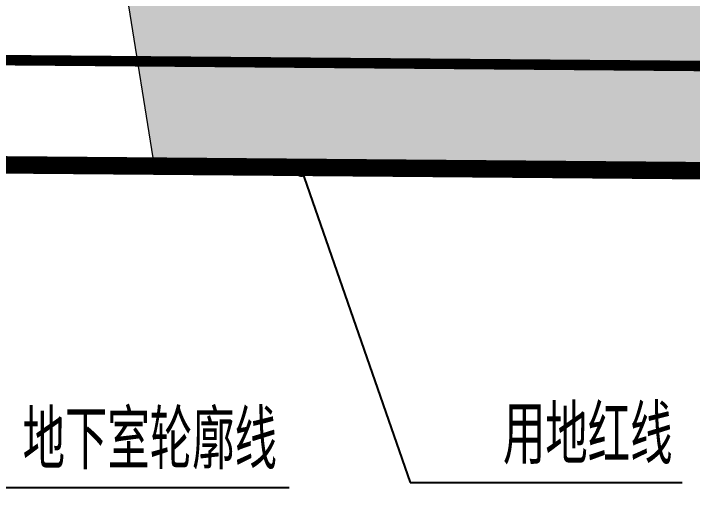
# Model space of a CAD drawing. Header units: metres. Extents: x 71066629 to 71645179, y 84793221 to 85208804.
# Drawn here: x 71295624 to 71315082, y 85010564 to 85024630 of the extents above; entities that cross this region are included whole.
import ezdxf

# ---------------------------------------------------------------- set-up
doc = ezdxf.new("R2010")
doc.units = ezdxf.units.M
doc.header["$LTSCALE"] = 1000
doc.linetypes.add('CENTER', pattern=[50.800000000000004, 31.75, -6.35, 6.35, -6.35])
doc.linetypes.add('DASH', pattern=[0.35, 0.25, -0.1])
for name, color, linetype in [('A_N_PUB_TEXT', 7, 'Continuous'), ('G-ANNO-DIMS', 3, 'Continuous'), ('G-BLDG-MULT', 1, 'Continuous'), ('G-PLTG', 105, 'Continuous'), ('G-SITE-GREN', 72, 'Continuous'), ('G-SITE-PROP', 1, 'Continuous'), ('G_DRIV_ROAD', 145, 'Continuous'), ('G_N_GUIDES', 3, 'DASH')]:
    doc.layers.add(name, color=color, linetype=linetype)
doc.layers.add('G-ROAD-园区', color=175, linetype='Continuous', lineweight=13)
doc.styles.add('_TCH_DIM', font='SIMPLEX', dxfattribs={"bigfont": 'GBCBIG'})

# ---------------------------------------------------------------- blocks, each defined once
blk = doc.blocks.new('A$C237376EB')
at = {"layer": 'G-SITE-GREN', "color": 3, "linetype": 'Continuous'}
blk.add_line((792.9579188898351, 607.5181273931812), (689.6409395360824, 608.3810528199829), dxfattribs=at)

msp = doc.modelspace()

# ---------------------------------------------------------------- hatches: boundary and pattern name
at = {"layer": 'G-PLTG'}
h = msp.add_hatch(dxfattribs=at)
h.set_pattern_fill('CROSS', color=256, scale=500, style=0)
h.set_pattern_definition([(0, (0, 0), (793.75, 793.75), [396.875, -1190.625]), (90, (198.4375, -198.4375), (-793.75, 793.75), [396.875, -1190.625])])
h.paths.add_polyline_path([(71319266.16420974, 85061914.20373057), (71338259.79781386, 85064922.49975866), (71337581.37041855, 85069205.92175344), (71314395.56959212, 85065533.65166606), (71315881.2589365, 85056153.37831788), (71294500.83823174, 85052767.05234197), (71295617.83755454, 85045714.59619378), (71312696.30574921, 85048419.55982737), (71313572.33875631, 85042888.50511622), (71296493.87056583, 85040183.54148757), (71299649.65172836, 85020258.72341262), (71318608.1060342, 85020100.38491496), (71380689.756445, 85019539.15440606), (71377332.34291835, 85040737.02916977), (71356552.9134006, 85037445.89085911), (71358430.12698108, 85025593.63077186), (71331762.56001942, 85021369.90310389), (71328477.43625359, 85042111.35825635), (71322551.2879756, 85041172.74857809)])

# ---------------------------------------------------------------- linework, layer by layer
at = {"layer": 'G-ANNO-DIMS'}
for p, q in [((71303876.76812628, 85020147.91042528), (71306989.07447913, 85011189.85411842)), ((71306989.07447913, 85011189.85411842), (71314792.02334741, 85011189.85411842)), ((71294177.84168443, 85011046.4212996), (71303518.96322025, 85011046.4212996))]:
    msp.add_line(p, q, dxfattribs=at)
at = {"layer": 'G-ANNO-DIMS', "const_width": 200}
msp.add_lwpolyline([(71303843.94935942, 85020242.37167946, 1), (71303909.58689314, 85020053.4491711, 1)], format="xyb", close=True, dxfattribs=at)
at = {"layer": 'G-BLDG-MULT', "linetype": 'DASH', "ltscale": 5, "const_width": 300.0000142492354}
msp.add_lwpolyline([(71161602.70693433, 85145688.31245755), (71151769.04155725, 85135842.89076324), (71150398.1689868, 85065649.06076373), (71146812.78053093, 85035713.26747468), (71146233.69430053, 85006062.3948905), (71245759.10555162, 85021940.93779875), (71249143.57324001, 85022434.2386127), (71251367.8374273, 85022708.2980563), (71253589.57634135, 85022942.61597875), (71255814.98808573, 85023138.18720043), (71258043.51324026, 85023294.68018903), (71260274.44722323, 85023412.61750309), (71262506.99921297, 85023491.24433407), (71264740.7748237, 85023531.18229197), (71266961.69721334, 85023531.80365069), (71370294.91367571, 85022668.87539808), (71465841.78936413, 85021663.95444943), (71464181.04036027, 85083096.6964794), (71462703.25639734, 85137771.71238172), (71452467.57294372, 85147498.85738169), (71382301.55732763, 85146338.36337337), (71352256.1487488, 85148841.7812107), (71193416.31141314, 85146214.49663629)], close=True, dxfattribs=at)
at = {"layer": 'G-ROAD-园区'}
msp.add_line((71294500.83823171, 85052767.05234197), (71299649.65172836, 85020258.72341262), dxfattribs=at)
at = {"layer": 'G-SITE-PROP', "color": 1, "linetype": 'CENTER', "ltscale": 0.1, "const_width": 500}
msp.add_lwpolyline([(71452458.80126953, 85152499.38964844), (71382468.2006836, 85151341.796875), (71352422.79052734, 85153845.21484375), (71193333.61816406, 85151213.80615234), (71161520.01953125, 85150687.62207031, 0.3938686968656183), (71146789.18457031, 85136488.40332031), (71146770.81298828, 85135982.421875), (71145403.99169922, 85065996.03271484), (71141818.60351562, 85036060.24169922), (71141157.59277344, 85002214.59960938), (71246211.79199219, 85018975.21972656), (71249543.3959961, 85019460.81542969), (71251708.61816406, 85019727.60009766), (71253878.23486328, 85019956.42089844), (71256051.39160156, 85020147.39990234), (71258227.78320312, 85020300.2319336), (71260406.43310547, 85020415.40527344), (71262586.60888672, 85020492.1875), (71264768.0053711, 85020531.18896484), (71266949.58496094, 85020531.7993164), (71370266.6015625, 85019669.00634766), (71469071.22802734, 85018629.82177734)], format="xyb", dxfattribs=at)
at = {"layer": 'G_DRIV_ROAD'}
for p, q in [((71304812.77013601, 85020215.60735835), (71286996.90523125, 85020364.38630912)), ((71304812.77013601, 85020215.60735835), (71286996.90523125, 85020364.38630912)), ((71307854.18840955, 85020190.20870261), (71320666.58867048, 85020083.21330959)), ((71307854.18840955, 85020190.20870261), (71320666.58867048, 85020083.21330959))]:
    msp.add_line(p, q, dxfattribs=at)

# ---------------------------------------------------------------- block references
at = {"layer": 'G_N_GUIDES', "xscale": 1000, "yscale": 1000, "zscale": 1000}
msp.add_blockref('A$C237376EB', (70577308.67682125, 84412150.79480837), dxfattribs=at)

# ---------------------------------------------------------------- texts
at = {"layer": 'A_N_PUB_TEXT', "style": '_TCH_DIM'}
for s, p in [('用地红线', (71309650.00207081, 85011714.85411842)), ('地下室轮廓线', (71295882.26109259, 85011571.4212996))]:
    msp.add_text(s, height=1687.943262411348, dxfattribs=at).set_placement(p)

doc.saveas('drawing.dxf')
